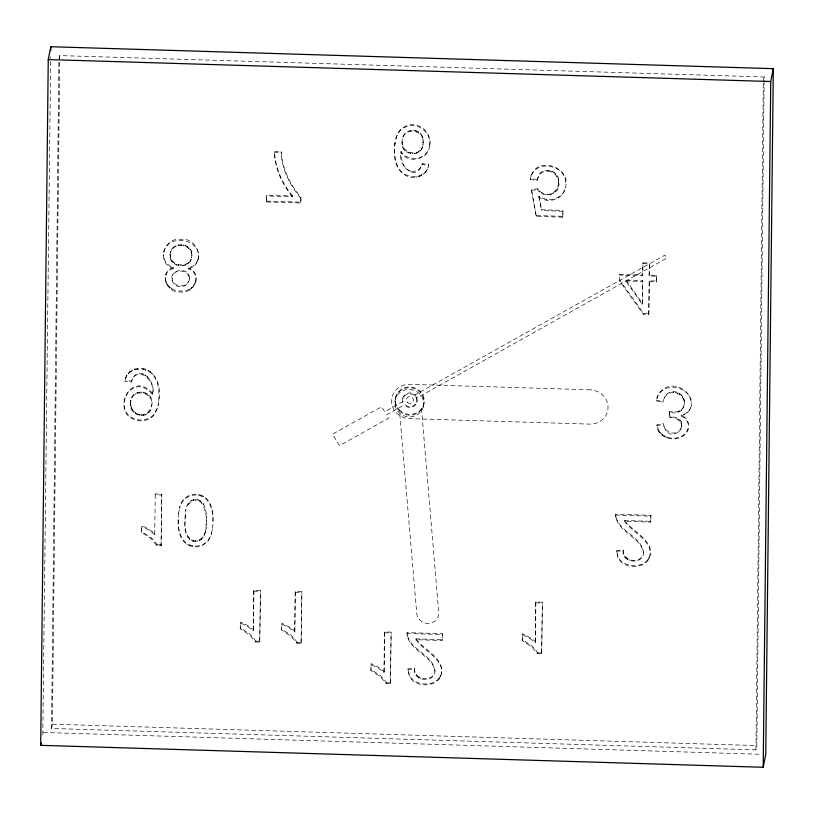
<?xml version="1.0" encoding="UTF-8"?>
<svg xmlns="http://www.w3.org/2000/svg" width="814" height="814" viewBox="0 0 814 814"><rect width="100%" height="100%" fill="white"/><g stroke="black" fill="none" stroke-linecap="round" stroke-linejoin="round"><path stroke-width="0.61" stroke-dasharray="4.07 3.05" d="M42.796 734.818L50.702 56.888M51.536 728.469L58.903 59.86L59.758 55.576L764.173 76.974L756.806 745.583L755.952 749.867L51.536 728.469L52.391 724.185L59.758 55.576M161.813 494.108L161.64 494.963L155.098 494.77L155.27 493.915L161.813 494.108L161.08 545.746L156.868 545.614L151.129 538.675L141.595 532.448L141.84 525.59L148.687 529.008L154.833 533.475L154.67 534.33L148.514 529.863L141.667 526.455M141.595 532.448L141.84 525.59M154.67 534.33L155.27 493.915M161.08 545.746L161.64 494.963M253.307 630.697L253.744 591.127L253.917 590.272L260.46 590.476L259.727 642.104L255.515 641.971L249.776 635.042L240.242 628.815L240.476 621.957L247.334 625.376L253.48 629.843L253.307 630.697L247.161 626.231L240.303 622.812M240.242 628.815L240.476 621.957M253.48 629.843L253.917 590.272M259.727 642.104L260.46 590.476M292.409 196.764C281.929 184.086 274.603 167.969 274.42 151.394L281.145 151.597C282.295 168.498 289.977 184.575 300.966 197.293L300.742 202.981L266.249 201.933L266.483 195.116L292.582 195.899L292.409 196.764L266.31 195.971M266.249 201.933L266.483 195.116M294.699 631.949L295.136 592.389L295.309 591.534L301.852 591.727L301.119 643.365L296.907 643.233L291.168 636.294L281.634 630.067L281.868 623.209L288.726 626.627L294.872 631.094L294.699 631.949L288.553 627.482L281.705 624.073M281.634 630.067L281.868 623.209M294.872 631.094L295.309 591.534M300.742 202.981L300.966 197.293M301.119 643.365L301.852 591.727M383.984 672.354L384.422 632.783L384.595 631.929L391.137 632.132L390.405 683.76L386.192 683.628L380.443 676.699L370.919 670.471L371.153 663.614L378.011 667.032L384.157 671.499L383.984 672.354L377.838 667.887L370.981 664.468M370.919 670.471L371.153 663.614M384.157 671.499L384.595 631.929M390.405 683.76L391.137 632.132M442.267 633.679L442.206 639.651L416.066 638.858L415.903 639.712L442.033 640.506L442.267 633.679L407.051 632.61C407.142 650.376 432.163 654.517 434.89 671.204C433.506 654.08 408.394 650.101 407.051 632.61M535.236 642.409L535.673 602.838L535.846 601.984L542.378 602.187L541.656 653.815L537.433 653.683L531.695 646.754L522.171 640.526L522.405 633.668L529.253 637.087L535.409 641.554L535.236 642.409L529.09 637.942L522.232 634.523M522.171 640.526L522.405 633.668M535.409 641.554L535.846 601.984M541.656 653.815L542.378 602.187M537.382 179.467L530.524 178.704L530.352 179.558L537.209 180.321L538.695 175.336A9.646 9.117 11.3 0 1 547.741 170.218C570.594 173.006 553.53 208.038 537.718 188.828L531.573 189.397L531.4 190.252L536.273 216.382L562.769 217.185L563.003 210.399L541.737 209.758L539.021 196.072C547.069 202.299 560.47 199.918 564.529 190.191M562.769 217.185L563.003 210.399M656.511 275.356L656.45 281.044L649.257 280.83L648.89 313.604L648.717 314.458L643.375 314.296L619.423 280.789L619.658 274.237L642.775 274.939L642.907 262.83L649.45 263.034L649.145 275.997L656.338 276.211L656.511 275.356L649.318 275.142M642.287 304.283L642.714 280.627L626.027 280.128L625.864 280.983L642.287 304.283L642.714 280.627M619.658 274.237L619.495 275.091L642.602 275.793L642.907 262.83M648.717 314.458L649.257 280.83M649.145 275.997L649.45 263.034M650.885 515.303L650.824 521.275L624.694 520.482L624.521 521.336L650.651 522.13L650.885 515.303L615.669 514.234C615.771 532 640.781 536.141 643.518 552.828C642.124 535.704 617.022 531.725 615.669 514.234M649.084 281.685L656.277 281.909L656.338 276.211M755.952 749.867L763.318 81.247L764.173 76.974M152.422 394.251C156.441 381.278 137.332 363.746 131.319 382.051L125.041 381.308L125.214 380.453L131.492 381.196C137.892 362.434 157.122 381.227 152.422 394.251C129.314 368.294 108.16 418.172 140.384 420.869A17.104 16.178 11.3 0 0 153.744 415.394C162.413 402.004 162.647 376.302 145.828 369.271C136.986 365.862 125.356 371.021 125.041 381.308M185.266 514.061C185.297 522.73 183.089 536.568 193.223 540.486C201.607 542.714 206.4 533.211 206.054 526.119C206.095 517.358 208.272 503.744 198.056 499.715C191.504 497.771 186.07 504.171 185.724 510.276L185.897 509.411C185.144 519.546 181.502 536.08 193.06 541.341C199.623 543.213 205.077 536.935 205.433 530.779M212.495 528.205C214.051 516.341 213.4 497.476 198.748 494.556C189.703 492.419 180.8 499.114 179.579 508.19C181.146 499.46 189.876 493.396 198.575 495.411C210.297 497.313 213.37 511.426 212.861 521.469M178.693 512.942C177.076 524.786 177.818 543.599 192.43 546.509C201.658 548.697 210.378 541.595 211.701 532.529C210.043 541.259 201.485 547.72 192.603 545.655C180.861 543.742 177.788 529.619 178.297 519.556M396.031 137.607L395.869 138.461L397.527 134.269A16.931 16.015 11.3 0 1 405.779 126.923C418.376 121.357 432.702 133.638 429.385 146.947C433.374 133.476 418.925 120.309 405.952 126.058A16.931 16.015 11.3 0 0 397.69 133.415C392.246 147.446 391.605 171.662 409.269 176.892C417.928 179.446 428.306 173.982 428.693 164.387L422.191 163.706C416.412 183.506 396.632 165.15 401.099 151.435C407.265 161.62 424.43 160.541 428.663 149.186M151.536 406.115C156.085 389.703 129.802 386.487 130.545 403.286C128.612 416.86 150.773 420.594 151.536 406.115L151.363 406.969C155.688 394.373 136.243 386.915 131.359 398.931L131.532 398.077M423.199 142.063L422.812 145.401L422.985 144.546C422.425 158.069 400.651 155.678 402.055 142.633C400.834 125.946 425.651 126.485 423.026 142.928C425 129.925 404.578 126.139 402.442 139.499L402.615 138.645M537.718 188.828L537.545 189.682C543.426 199.247 560.246 194.648 558.872 182.906M152.594 393.396C129.477 367.44 108.323 417.317 140.557 420.014A17.104 16.178 11.3 0 0 153.917 414.54L157.723 407.57M130.545 403.286L130.932 400.132L130.759 400.987M191.972 254.996L191.585 257.997L191.748 257.143C190.435 269.638 169.393 267.959 170.106 255.403C168.956 240.771 193.925 241.646 191.799 255.861C192.531 244.078 173.158 241.382 170.462 252.798L170.635 251.943M197.965 259.615L196.011 263.268L192.826 266.086L188.482 267.938L188.309 268.793C206.135 264.387 198.229 237.21 181.278 239.428C164.316 236.162 155.576 263.746 173.372 268.335L173.545 267.48C167.633 265.985 163.349 260.511 163.553 254.375M173.545 267.48C158.577 271.683 166.412 293.976 180.423 291.911C193.956 294.76 202.991 273.585 188.309 268.793M195.757 281.817C197.527 276.078 194.251 269.749 188.482 267.938M205.26 531.634C210.216 519.79 202.31 485.541 186.732 506.674M690.567 408.262L690.74 407.407L688.736 411.019L685.561 413.624L681.349 415.089L681.176 415.944C706.969 406.522 679.436 374.878 661.965 390.181A15.741 14.886 11.3 0 0 657.183 397.303L656.399 401.149L662.932 402.177L664.672 396.825A9.473 8.954 11.3 0 1 673.636 391.707C679.649 391.656 685.378 397.334 684.33 403.449C684.554 397.588 679.232 392.552 673.473 392.562A9.473 8.954 11.3 0 0 664.499 397.68M681.206 428.602C676.933 436.792 663.512 432.783 663.512 423.728L656.959 424.633C656.633 442.674 688.39 444.271 688.573 425.559A11.284 10.663 11.3 0 0 684.513 417.053L681.349 415.089M197.802 260.47C204.467 239.743 168.193 231.939 163.716 252.065L163.889 251.211M211.538 533.384L212.658 527.35M178.52 513.797L179.741 507.336M189.499 278.144C189.56 283.018 185.429 287.057 180.555 286.813A8.578 8.109 11.3 0 1 172.537 281.786C167.145 268.854 190.68 265.7 189.326 279.009C189.428 270.39 176.058 267.999 172.599 275.58L172.772 274.725M125.844 377.655L125.671 378.51C127.991 370.126 138.166 367.531 145.655 370.126C159.605 374.908 159.829 392.979 158.282 405.168L158.455 404.314M126.689 376.058L126.862 375.203M128.103 373.952L128.276 373.097M124.145 399.755L124.318 398.901M129.904 372.191L130.077 371.337M132.041 370.818L132.214 369.963M131.319 382.051L131.492 381.196M134.463 369.861L134.636 369.007M137.169 369.322L137.342 368.467M132.336 397.11L132.509 396.255M130.718 405.86L130.718 402.431M131.298 408.19L130.891 405.006M133.7 395.533L133.872 394.678M132.285 410.287L131.471 407.336M135.338 394.261L135.511 393.406M137.159 393.376L137.322 392.511M133.679 412.149L132.458 409.432M142.999 369.485L143.172 368.63M139.143 392.867L139.316 392.012M135.358 413.675L135.521 412.82L133.852 411.294M143.071 374.735L143.244 373.88M145.655 370.126L145.828 369.271M141.31 392.745L141.483 391.89M137.169 414.784L137.342 413.929L135.521 412.82M145.513 375.793L145.686 374.939M165.964 274.176L165.791 275.03L167.297 272.191L169.811 269.953L173.372 268.335M170.106 255.403L170.268 254.548C169.648 265.618 186.935 268.976 191.137 259.076L190.964 259.931M171.489 250.305L171.652 249.45M165.496 281.064L165.435 277.554M170.268 257.489L170.441 256.634M143.478 392.999L143.651 392.144M139.133 415.486L139.306 414.621L137.342 413.929M148.117 371.143L148.29 370.289M170.818 259.412L170.991 258.557M173.158 248.148L173.331 247.293M166.26 283.526L165.669 280.209M147.568 377.381L147.741 376.526M171.744 261.162L171.917 260.307M145.441 393.62L145.614 392.765M141.239 415.761L141.412 414.896L147.069 413.309L150.946 408.353L150.773 409.218M167.542 285.775L166.432 282.662M150.387 372.517L150.559 371.662M175.468 246.581L175.641 245.726M149.206 379.405L149.369 378.551M173.056 262.739L173.229 261.884M147.202 394.617L147.365 393.762M143.274 415.618L143.447 414.764M169.343 287.82L169.516 286.966L167.704 284.92M152.422 374.257L152.594 373.402M174.654 264.062L174.827 263.197M178.195 245.635L178.368 244.78M171.958 278.826L172.12 277.961L172.71 280.932A8.578 8.109 11.3 0 0 180.728 285.958L184.137 285.48L186.945 283.811L188.838 281.268M148.748 395.991L148.921 395.136M145.157 415.089L145.33 414.234M150.01 397.68L150.183 396.825M171.591 289.53L171.764 288.675L169.516 286.966M176.465 265.018L176.638 264.163M146.896 414.163L147.069 413.309M181.115 245.39L181.288 244.536M148.484 412.84L148.657 411.976M152.472 393.009L152.645 392.155M178.47 265.618L178.642 264.764M149.817 411.172L149.99 410.317M183.353 245.635L183.526 244.78M180.677 265.873L180.85 265.018M185.388 246.235L185.561 245.38M182.936 265.751L183.109 264.896M187.21 247.181L187.383 246.327M185.012 265.272L185.185 264.408M188.828 248.484L189.001 247.629M186.894 264.408L187.057 263.553M190.15 250.051L190.313 249.196M188.573 263.176L188.746 262.322M191.087 251.801L191.249 250.946M189.967 261.66L190.14 260.795M191.636 253.744L191.799 252.879M189.377 290.018L193.752 285.582L195.93 280.962M191.697 288.41L191.87 287.556M193.579 286.436L193.752 285.582M194.933 284.239L195.106 283.384M156.868 545.614L157.041 544.759L154.772 541.361L151.302 537.82L141.768 531.593M188.095 504.141L188.268 503.276M189.743 502.38L189.916 501.526M191.565 501.149L191.738 500.295M193.559 500.437L193.722 499.582M188.034 537.8L188.207 536.935M195.726 500.244L195.889 499.389M187.617 544.881L187.79 544.027M189.479 539.428L189.652 538.573M198.575 495.411L198.748 494.556M197.883 500.569L198.056 499.715M189.896 545.879L190.069 545.024M191.148 540.608L191.321 539.753M199.857 501.404L200.03 500.549M201.119 496.052L201.292 495.197M193.06 541.341L193.223 540.486M192.43 546.509L192.603 545.655M201.648 502.757L201.821 501.902M203.398 497.049L203.571 496.194M195.197 541.636L195.36 540.781M203.256 504.619L203.429 503.754M197.395 541.442L197.558 540.588M199.41 540.74L199.572 539.886M201.241 539.509L201.414 538.654M202.89 537.759L203.062 536.904M300.793 198.158C289.784 185.216 281.532 168.773 281.145 151.597M255.515 641.971L255.677 641.117L253.408 637.718L249.939 634.177L240.415 627.96M394.841 143.6L395.014 142.745C393.589 154.874 395.095 172.609 409.442 176.038C416.707 177.91 425.844 174.949 428.062 167.155L427.889 168.02M296.907 643.233L297.079 642.378L294.8 638.98L291.331 635.439L281.807 629.212M402.055 142.633L402.228 141.778C400.936 152.981 418.671 157.601 422.405 146.734L422.242 147.588M402.218 144.973L402.391 144.109M402.777 147.08L402.95 146.225M403.724 148.972L403.897 148.117M405.057 150.641L405.23 149.786M410.276 131.115L410.449 130.26M406.664 152.015L406.837 151.16M408.455 153.012L408.628 152.157M413.054 130.82L413.227 129.965M410.409 153.632L410.582 152.778M415.048 131.074L415.221 130.22M416.9 131.726L417.063 130.871M412.545 153.887L412.718 153.032M409.991 171.754L410.164 170.899C402.625 167.826 401.007 158.679 401.099 151.435M418.589 132.774L418.762 131.919M414.682 153.765L414.855 152.91M420.136 134.208L420.309 133.354M416.636 153.256L416.809 152.401M421.428 135.979L421.601 135.124M418.406 152.371L418.579 151.516M422.334 138.024L422.507 137.159M419.993 151.099L420.166 150.244M422.873 140.334L423.036 139.479M421.296 149.491L421.469 148.626M416.269 177.259L416.442 176.404M418.996 176.709L419.169 175.855M422.191 163.706L422.028 164.56L428.52 165.242L428.693 164.387M421.438 175.743L421.611 174.888M423.606 174.338L423.779 173.484M425.437 172.568L425.6 171.703M426.862 170.452L427.035 169.597M395.339 399.226L395.848 396.662M402.757 398.829L402.93 397.975M402.991 401.526L402.818 402.381A7.245 6.848 11.3 0 1 410.266 393.803A7.245 6.848 11.3 0 1 416.371 403.551A7.245 6.848 11.3 0 1 404.751 405.464L404.924 404.609A7.245 6.848 11.3 0 0 416.88 398.026L666.778 258.13L664.896 255.158L414.957 394.943A7.245 6.848 11.3 0 0 402.991 401.526L384.768 411.803L381.562 406.766L332.438 434.238L339.642 445.594L388.777 418.121L386.65 414.774L404.924 404.609M416.778 402.431L416.951 401.577M423.168 407.173A14.479 13.696 11.3 0 0 405.657 389.835A14.479 13.696 11.3 0 0 398.931 412.586A14.479 13.696 11.3 0 0 423.168 407.173L423.687 404.609M386.192 683.628L386.355 682.773L384.086 679.375L380.616 675.834L371.092 669.617M407.01 635.673L407.183 634.818M416.066 638.858C423.107 648.361 435.083 653.611 440.547 664.407A16.005 15.13 11.3 0 1 441.483 673.27C439.499 685.001 424.257 687.392 415.221 682.407A14.031 13.268 11.3 0 1 409.289 675.996L407.885 668.803L414.621 668.345C413.543 678.968 429.741 682.671 434.33 673.727M435.063 670.349C435.317 683.913 411.884 681.572 414.621 668.345M416.015 675.233L416.178 674.379M417.236 676.739L417.409 675.885M418.762 677.97L418.935 677.106M420.523 678.866L420.696 678.001M539.021 196.072L538.848 196.927C548.026 204.314 564.031 199.349 565.465 187.108L565.292 187.963C572.313 167.023 536.691 155.179 530.962 176.546C536.843 158.313 567.49 165.69 565.638 184.534M442.033 640.506L442.206 639.651M439.021 679.059L441.483 673.27M440.445 676.719L440.608 675.864M539.255 191.707L539.428 190.842M536.273 216.382L531.573 189.397M541.503 193.335L541.676 192.48M537.209 180.321L538.532 176.19A9.646 9.117 11.3 0 1 547.568 171.072L547.741 170.218M562.83 211.253L541.575 210.612L541.737 209.758M558.699 183.771C558.994 178.235 555.382 172.588 549.837 171.357L550.01 170.502M546.275 200.132L546.448 199.277M547.201 194.872L547.364 194.017M551.923 172.049L552.096 171.194M553.815 173.168L553.988 172.314M549.623 194.76L549.796 193.895M555.524 174.695L555.697 173.84M551.811 194.241L551.973 193.386M556.939 176.567L557.112 175.712M553.754 193.345L553.927 192.491M557.936 178.704L558.109 177.849M555.463 192.053L555.636 191.198M558.526 181.105L558.699 180.25M556.857 190.415L557.03 189.56M557.865 188.492L558.028 187.637M558.475 186.274L558.648 185.419M537.433 653.683L537.606 652.828L535.337 649.43L531.868 645.889L522.344 639.672M619.423 280.789L619.596 279.924L643.548 313.441L643.375 314.296M642.602 275.793L642.775 274.939M656.277 281.909L656.45 281.044M615.628 517.297L615.801 516.442M624.694 520.482C631.735 529.985 643.701 535.236 649.165 546.031A16.005 15.13 11.3 0 1 650.101 554.894C648.127 566.625 632.875 569.017 623.839 564.031A14.031 13.268 11.3 0 1 617.918 557.621L616.513 550.427L623.239 549.969C622.161 560.592 638.359 564.295 642.948 555.351M643.681 551.973C643.935 565.537 620.512 563.196 623.239 549.969M624.633 556.857L624.806 556.003M656.399 401.149L656.572 400.295L663.105 401.322L662.932 402.177M657.173 397.303L657.01 398.158A15.741 14.886 11.3 0 1 661.802 391.035C672.161 382.58 691.524 389.54 691.269 403.795M625.854 558.363L626.027 557.509M627.38 559.594L627.553 558.73M629.141 560.49L629.314 559.625M658.689 431.094L656.959 424.633M660.215 433.384L658.852 430.23M681.847 425.498L681.674 426.353C682.01 420.207 675.05 417.328 669.851 417.602L670.024 416.748C696.601 417.46 670.838 450.081 663.339 424.582L663.512 423.728M662.128 435.327L662.301 434.473L660.388 432.529M669.179 412.128L669.352 411.274C674.48 413.024 681.379 411.945 683.719 406.471C682.183 412.586 674.44 414.041 669.179 412.128L669.851 417.602M664.366 436.904L664.539 436.05L662.301 434.473M673.473 392.562L673.636 391.707M675.681 392.816L675.854 391.961M670.899 417.572L671.072 416.717M666.87 438.054L667.042 437.189L664.539 436.05M650.651 522.13L650.824 521.275M677.716 393.447L677.889 392.592M679.568 394.454L679.741 393.6M647.639 560.683L650.101 554.894M677.94 412.393L678.113 411.538M681.226 395.828L681.399 394.973M649.063 558.343L649.236 557.488M679.721 411.579L679.894 410.724M682.6 397.486L682.773 396.632M678.408 419.871L678.571 419.007M681.308 410.409L681.481 409.554M683.577 399.298L683.75 398.443M679.853 421.082L680.026 420.228M682.61 408.974L682.783 408.119M684.157 401.292L684.32 400.437M680.88 422.568L681.053 421.713M681.491 424.328L681.664 423.473M687.881 429.751L688.054 428.897C685.246 437.301 674.745 439.896 667.042 437.189M530.352 179.558L531.125 175.682M683.546 407.326L684.503 402.594M429.558 146.093C428.357 160.104 407.956 164.174 400.926 152.289M421.103 166.829C419.159 170.787 414.194 172.141 410.164 170.899M439.184 678.204C433.577 685.164 422.883 685.266 415.394 681.552A14.031 13.268 11.3 0 1 409.462 675.142L407.885 668.803M647.812 559.829C642.205 566.788 631.501 566.89 624.012 563.176A14.031 13.268 11.3 0 1 618.091 556.766L616.513 550.427M189.55 289.163C184.035 291.89 177.137 291.656 171.764 288.675M656.786 425.488L663.339 424.582M531.4 190.252L537.545 189.682M616.34 551.281L623.066 550.824M407.722 669.657L414.448 669.2M274.247 152.249L280.972 152.452M266.422 201.078L300.905 202.126M536.446 215.527L562.932 216.331M642.734 263.685L649.277 263.889M625.864 280.983L642.541 281.491M643.548 313.441L648.89 313.604M615.496 515.089L650.712 516.157M157.041 544.759L161.253 544.881M253.744 591.127L260.287 591.33M295.136 592.389L301.679 592.582M535.673 602.838L542.216 603.042M384.422 632.783L390.964 632.987M406.878 633.465L442.094 634.533M255.677 641.117L259.9 641.249M297.079 642.378L301.292 642.5M537.606 652.828L541.829 652.96M386.355 682.773L390.578 682.905M52.391 724.185L756.806 745.583M43.264 732.488L761.935 754.313M547.568 171.072L549.837 171.357M139.306 414.621L141.412 414.896M681.176 415.944L684.34 417.908A11.284 10.663 11.3 0 1 688.4 426.414M399.44 410.022L402.411 412.291A14.479 13.696 11.3 0 0 419.882 410.643L422.201 407.865A14.479 13.696 11.3 0 0 418.182 389.652A14.479 13.696 11.3 0 0 398.799 391.483A14.479 13.696 11.3 0 0 399.44 410.022L416.748 613.573A11.04 10.44 11.3 0 0 428.622 623.402A11.04 10.44 11.3 0 0 438.715 612.342L421.489 408.73M414.957 394.943L416.88 398.026M624.521 521.336C631.562 530.84 643.528 536.09 648.992 546.886A16.005 15.13 11.3 0 1 649.928 555.748M415.903 639.712C422.934 649.216 434.91 654.466 440.374 665.262A16.005 15.13 11.3 0 1 441.31 674.124M292.582 195.899C282.122 183.445 275.325 167.704 274.42 151.394M626.027 280.128L642.46 303.429M538.848 196.927L541.575 210.612M669.352 411.274L670.024 416.748M590.15 389.825L409.788 384.34A18.101 17.114 11.3 0 0 391.534 400.936A18.101 17.114 11.3 0 0 409.401 418.63L589.774 424.114A18.101 17.114 11.3 0 0 608.027 407.519A18.101 17.114 11.3 0 0 590.15 389.825M407.397 402.381A3.622 3.419 11.3 0 0 413.42 400.895A3.622 3.419 11.3 0 0 408.943 396.662A3.622 3.419 11.3 0 0 407.397 402.381M399.267 410.877A14.479 13.696 11.3 0 0 423.514 405.464A14.479 13.696 11.3 0 0 406.003 388.125A14.479 13.696 11.3 0 0 399.267 410.877"/><path stroke-width="1.22" d="M40.7 745.329L48.25 59.575L50.814 46.724L773.3 68.671L765.75 754.425L763.186 767.276L40.7 745.329L41.168 742.989M50.773 50.539L50.814 46.724M763.186 767.276L770.736 81.512L773.3 68.671M48.25 59.575L770.736 81.512"/></g></svg>
